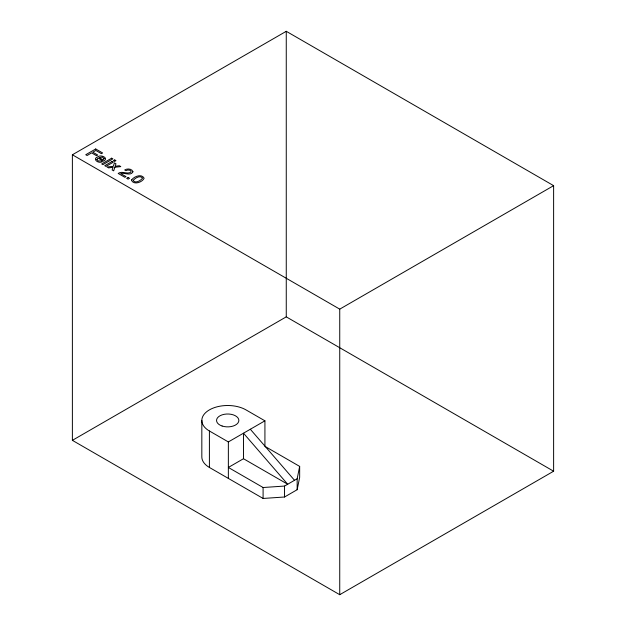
<?xml version="1.0" encoding="UTF-8"?>
<svg xmlns="http://www.w3.org/2000/svg" width="626" height="626" viewBox="0 0 626 626"><rect width="100%" height="100%" fill="white"/><g stroke="black" fill="none" stroke-linecap="round" stroke-linejoin="round"><path stroke-width="0.94" d="M297.162 489.712L297.162 478.78L299.658 466.401L264.923 446.346L264.923 420.821L245.979 409.881A25.854 14.93 0 0 0 209.405 409.881A25.854 14.93 0 0 0 209.405 430.993L209.405 467.458L263.092 498.452L284.533 497.005L297.162 489.712L299.658 477.333L299.658 466.401M72.381 154.786L286.262 31.3L553.619 185.656L553.619 471.214L339.738 594.7L72.381 440.344L72.381 154.786L339.738 309.142L553.619 185.656M72.381 440.344L286.262 316.858L553.619 471.214M209.405 430.993L228.357 441.933L264.923 420.821M243.483 458.725L243.483 433.2L287.686 484.242L243.483 458.725L228.357 467.458L263.092 487.513L284.533 486.066L297.162 478.78M250.322 429.248L294.533 480.298M339.738 309.142L339.738 594.7M286.262 31.3L286.262 316.858M284.533 486.066L284.533 497.005M263.092 487.513L263.092 498.452M228.357 441.933L228.357 478.397M201.83 420.437L201.83 456.902A25.854 14.93 0 0 0 209.405 467.458M96.834 159.427L98.172 160.921L101.146 160.976L102.343 161.672C98.634 164.168 91.639 158.871 97.922 156.75C101.076 154.16 109.503 158.37 103.407 161.172L98.086 158.104L96.834 159.427M133.315 180.311L133.252 180.773C135.764 183.731 140.639 180.523 142.501 178.238L142.485 177.839C139.872 175.1 135.224 178.011 133.315 180.311M104.135 158.566L103.126 159.888L99.088 157.564L102.328 157.126L104.135 158.566M131.726 179.819L131.546 180.484C133.987 185.233 142.282 182.307 144.16 178.238C141.789 173.472 134.238 176.305 131.726 179.819M132.962 171.774C130.654 176.407 124.488 172.306 120.693 173.566L125.998 176.626L124.84 177.291L118.181 173.441C122.125 170.546 127.164 174.693 130.959 172.111L130.944 171L129.668 170.186L127.618 170.029L125.92 170.679L124.684 169.967C127.164 168.339 131.984 168.597 132.962 171.774M114.84 167.22L113.674 170.843L112.117 169.943L113.04 167.33L108.564 167.893L107.015 167.001L113.298 166.328L114.409 162.885L115.99 163.793L115.098 166.234L119.347 165.733L120.795 166.61L114.84 167.22M95.708 148.972L85.746 154.724L87.1 155.498L91.631 152.885L96.521 155.71L97.703 155.021L92.812 152.204L95.841 150.451L101.404 153.667L102.625 152.963L95.708 148.972M111.663 158.182L101.702 163.934L102.922 164.638L112.883 158.887L111.663 158.182M111.984 161.516L104.753 165.694L105.99 166.406L113.22 162.236L111.984 161.516M114.714 159.943L113.329 160.741L114.574 161.453L115.951 160.655L114.714 159.943M128.134 177.487L126.655 178.34L128.072 179.153L129.551 178.3L128.134 177.487M222.113 426.016A11.166 6.448 0 0 0 238.858 420.437A11.166 6.448 0 0 0 222.113 414.858A11.166 6.448 0 0 0 222.113 426.016"/></g></svg>
